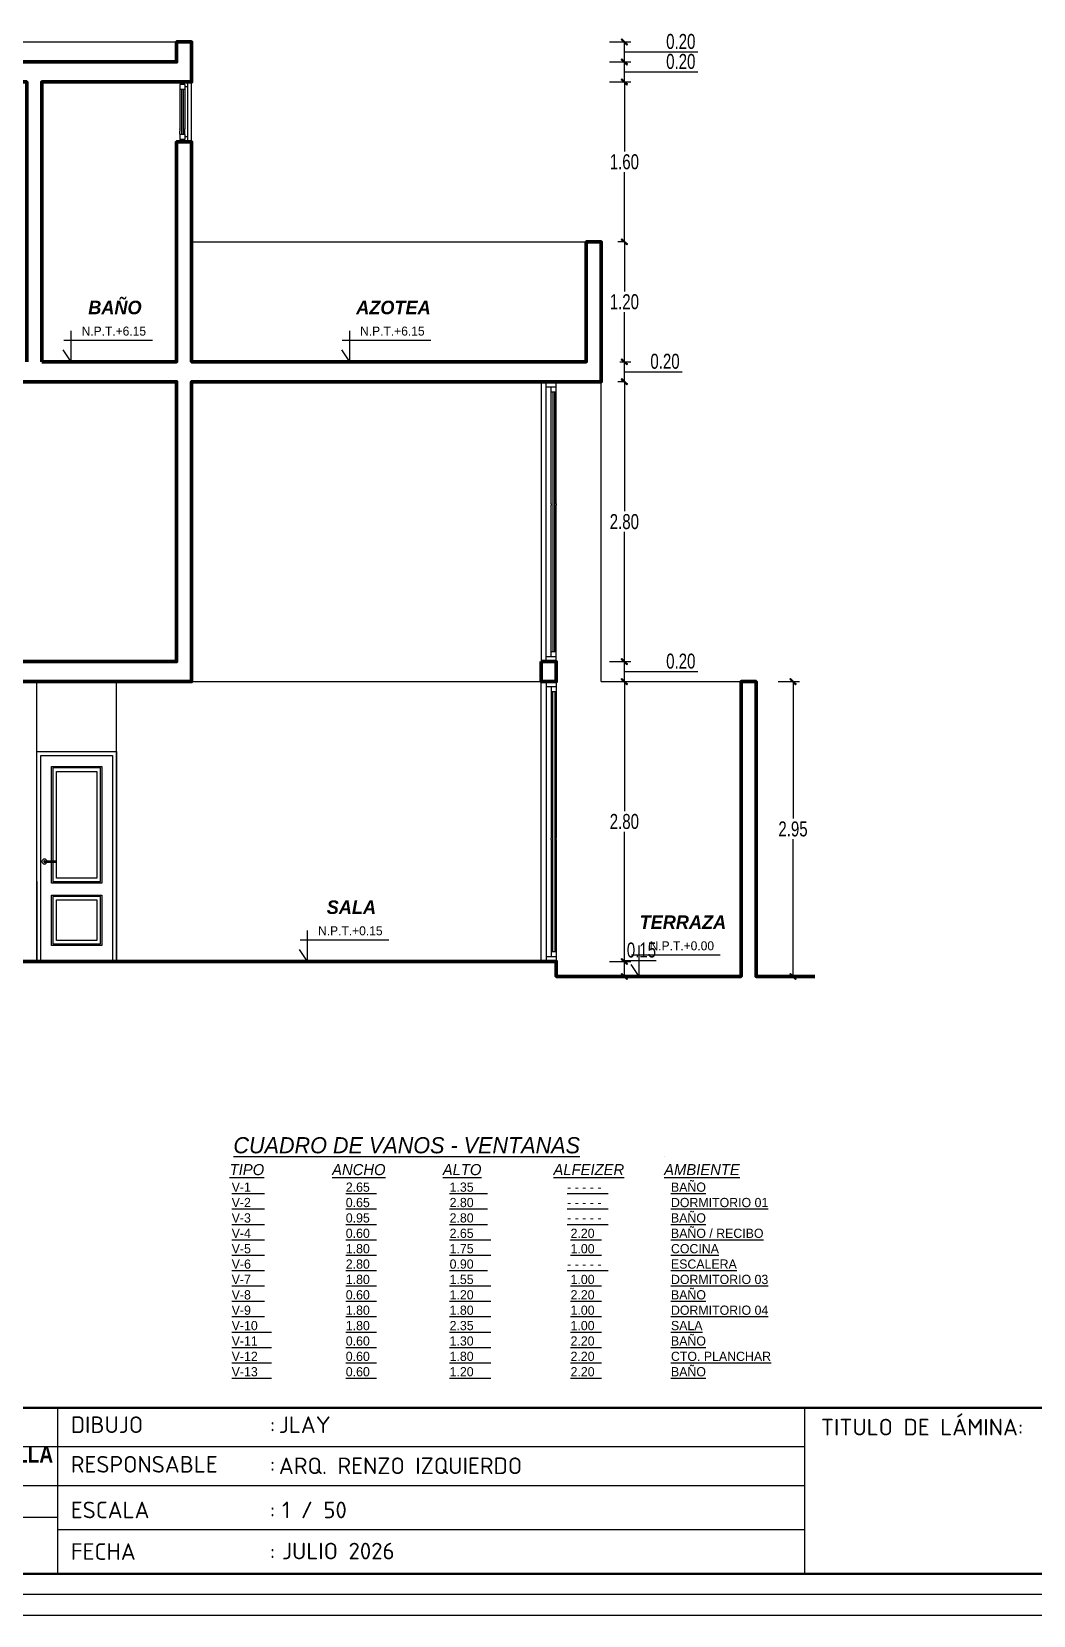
# Model space of a CAD drawing. Header units: millimetres. Extents: x 10610 to 10705, y -16613.7 to -16584.2.
# Drawn here: x 10681.33 to 10691.35, y -16613.54 to -16597.69 of the extents above; entities that cross this region are included whole.
import ezdxf
from ezdxf.enums import TextEntityAlignment as Align

# ---------------------------------------------------------------- set-up
doc = ezdxf.new("R2010")
doc.units = ezdxf.units.MM
for name, color, linetype, lineweight in [('COTASS', 7, 'Continuous', 5), ('p2', 53, 'Continuous', 20), ('P4', 144, 'Continuous', 40), ('P6', 255, 'Continuous', 20)]:
    doc.layers.add(name, color=color, linetype=linetype, lineweight=lineweight)
for name, color, linetype, lineweight, true_color in [('Nuevo_p2_Pluma_Nº__87', 7, 'Continuous', 20, 0x6a6a6a), ('Nuevo_Puertas ARCHICAD_Pluma_Nº__3', 7, 'Continuous', 18, 0xff6600), ('Nuevo_Puertas ARCHICAD_Pluma_Nº__87', 7, 'Continuous', 20, 0x6a6a6a), ('Nuevo_Ventanas ARCHICAD_Pluma_Nº__23', 7, 'Continuous', 20, 0xff6600), ('Nuevo_Ventanas ARCHICAD_Pluma_Nº__3', 7, 'Continuous', 18, 0xff6600), ('Nuevo_Ventanas ARCHICAD_Pluma_Nº__87', 7, 'Continuous', 20, 0x6a6a6a)]:
    doc.layers.add(name, color=color, linetype=linetype, lineweight=lineweight, true_color=true_color)
doc.styles.add('CENTURY JOSE TEXT', font='GOTHICI.TTF')
doc.styles.add('mahico', font='GOTHIC.TTF', dxfattribs={"width": 0.75})
doc.styles.get("Standard").update_dxf_attribs({"font": 'arial.ttf'})
doc.styles.add('stylus', font='stylu.ttf')
doc.styles.add('TEXTO PRINCIPAL', font='swissek.ttf', dxfattribs={"height": 0.15})
doc.dimstyles.new('50 P', dxfattribs={"dimtxt": 0.15, "dimasz": 0.01, "dimexe": 0.065, "dimexo": 0.0625, "dimgap": 0.025, "dimtad": 1, "dimtih": 1, "dimtoh": 1, "dimzin": 0, "dimdsep": 46, "dimtxsty": 'mahico', "dimblk": 'pa cotas', "dimcen": 0.09, "dimdle": 0.3, "dimclrd": 256, "dimclre": 256, "dimclrt": 256, "dimadec": 0, "dimazin": 0, "dimtfac": 1, "dimtofl": 0, "dimtmove": 0, "dimatfit": 3, "dimfxl": 0.15, "dimfxlon": 1, "dimtolj": 1, "dimtzin": 0, "dimlwd": 5, "dimlwe": 5, "dimarcsym": 0})

# ---------------------------------------------------------------- blocks, each defined once
blk = doc.blocks.new('TRJHTRJHR')
at = {"layer": 'p2'}
for q in [(2575.085, 1629.691, 0), (2575.005, 1629.501, 0)]:
    blk.add_line((2575.085, 1629.381, 0), q, dxfattribs=at)
at = {"layer": 'p2', "elevation": 0}
blk.add_lwpolyline([(2575.897, 1629.593), (2575.009, 1629.593), (2575.009, 1629.593)], dxfattribs=at)
blk = doc.blocks.new('HTRHTRHTR')
for p, q in [((3400.57, -122.31), (4235.83, -122.31)), ((3944.67, -122.31), (3596.93, -122.31)), ((3753.41, -157.09), (3753.41, -122.31)), ((3909.89, -122.31), (3909.89, -157.09)), ((3909.89, -130.47), (3582.74, -130.47)), ((3909.89, -138.63), (3582.74, -138.63)), ((3753.41, -145.26), (3582.74, -145.26)), ((3909.89, -147.86), (3753.41, -147.86)), ((4235.83, -157.09), (3400.57, -157.09)), ((3400.57, -157.09), (4235.83, -157.09)), ((3770.8, -157.09), (3944.67, -157.09)), ((4244.53, -165.78), (3391.88, -165.78))]:
    blk.add_line(p, q)
at = {"layer": 'P4', "color": 7}
for p, q in [((3400.57, -122.31), (4235.83, -122.31)), ((4235.83, -157.09), (3400.57, -157.09))]:
    blk.add_line(p, q, dxfattribs=at)
at = {"layer": 'P6', "color": 7}
blk.add_line((4240.18, -161.44), (3396.22, -161.44), dxfattribs=at)
at = {"attachment_point": 1}
for s, width, heights, insert, char_height in [('{\\fISOCPEUR|b0|i0|c0|p34;UBICACIÓN^I:\\P\\H0.11883x;\\P\\fArial Narrow|b1|i0|c0|p34;\\H8.4156x;URB. MIRAFLORES BOULEVARD PARK PLAZA  Mz. AN -  Lote 18 - II ETAPA - CASTILLA}', 170.715, [0], (3584.49, -123.81), 3.47742), ('{\\fISOCPEUR|b0|i0|c0|p34;DIBUJO^I^I:}', 49.8343, [0], (3756.13, -124.11), 3.4774), ('{\\fISOCPEUR|b0|i0|c0|p34;JLAY}', 4.5892, [0], (3799.74, -124.11), 3.4774), ('{\\fISOCPEUR|b0|i0|c0|p34;TITULO DE LÁMINA:}', 53.1793, [0], (3913.33, -124.61), 3.4774), ('{\\fISOCPEUR|b0|i0|c0|p34;RESPONSABLE^I:}', 50.7606, [0], (3756.13, -132.4), 3.4774), ('{\\fISOCPEUR|b0|i0|c0|p34;ARQ. RENZO IZQUIERDO}', 60.2049, [0], (3799.74, -132.71), 3.4774), ('{\\fISOCPEUR|b0|i0|c0|p34;ESCALA^I^I:}', 49.3011, [0], (3756.13, -141.96), 3.4774), ('{\\fISOCPEUR|b0|i0|c0|p34;1 / 50}', 38.6139, [0], (3800.4, -141.96), 3.4774), ('{\\fISOCPEUR|b0|i0|c0|p34;FECHA^I^I^I:}', 44.5981, [0], (3756.13, -150.68), 3.4774), ('{\\fISOCPEUR|b0|i0|c0|p34;JULIO 2026}', 48.5378, [3.48], (3800.4, -150.57), 3.4774)]:
    blk.add_mtext_dynamic_manual_height_columns(s, width=width, gutter_width=1.07, heights=heights, dxfattribs=dict(at, insert=insert, char_height=char_height))
blk = doc.blocks.new('pa cotas')
h = blk.add_hatch(color=256)
h.paths.add_polyline_path([(2.4, 3.1), (-3.1, -2.4), (-2.4, -3.1)])
h.paths.add_polyline_path([(3.1, 2.4), (2.4, 3.1), (-2.4, -3.1)])
blk.add_line((-2.4, -3.1), (2.4, 3.1))
blk.add_lwpolyline([(3.1, 2.4), (2.4, 3.1), (-3.1, -2.4), (-2.4, -3.1)], close=True)
blk = doc.blocks.new('*D572')
at = {"lineweight": 5, "transparency": 16777216}
for p, q in [((10688.797, -16604.194), (10689.012, -16604.194)), ((10688.947, -16604.204), (10688.947, -16605.565)), ((10688.947, -16607.134), (10688.947, -16605.772)), ((10688.797, -16607.144), (10689.012, -16607.144))]:
    blk.add_line(p, q, dxfattribs=at)
at = {"layer": 'Defpoints', "color": 0, "transparency": 16777216}
for p in [(10688.577, -16604.194), (10688.947, -16604.194), (10688.577, -16607.144)]:
    blk.add_point(p, dxfattribs=at)
at = {"lineweight": 5, "transparency": 16777216, "xscale": 0.01, "yscale": 0.01, "zscale": 0.01}
for p, rotation in [((10688.947, -16604.194), 90), ((10688.947, -16607.144), 270)]:
    blk.add_blockref('pa cotas', p, dxfattribs=dict(at, rotation=rotation))
at = {"transparency": 16777216, "insert": (10688.947, -16605.669), "char_height": 0.15, "attachment_point": 5, "style": 'mahico'}
blk.add_mtext('\\A1;2.95', dxfattribs=at)
blk = doc.blocks.new('*D573')
at = {"lineweight": 5, "transparency": 16777216}
for p, q in [((10687.109, -16606.994), (10687.324, -16606.994)), ((10687.259, -16606.994), (10687.259, -16606.984)), ((10687.259, -16606.984), (10687.576, -16606.984)), ((10687.259, -16607.134), (10687.259, -16607.004)), ((10687.109, -16607.144), (10687.324, -16607.144))]:
    blk.add_line(p, q, dxfattribs=at)
at = {"layer": 'Defpoints', "color": 0, "transparency": 16777216}
for p in [(10686.851, -16606.994), (10687.259, -16606.994), (10686.851, -16607.144)]:
    blk.add_point(p, dxfattribs=at)
at = {"lineweight": 5, "transparency": 16777216, "xscale": 0.01, "yscale": 0.01, "zscale": 0.01}
for p, rotation in [((10687.259, -16606.994), 90), ((10687.259, -16607.144), 270)]:
    blk.add_blockref('pa cotas', p, dxfattribs=dict(at, rotation=rotation))
at = {"transparency": 16777216, "insert": (10687.43, -16606.88), "char_height": 0.15, "attachment_point": 5, "style": 'mahico'}
blk.add_mtext('\\A1;0.15', dxfattribs=at)
blk = doc.blocks.new('*D574')
at = {"lineweight": 5, "transparency": 16777216}
for p, q in [((10687.109, -16604.194), (10687.324, -16604.194)), ((10687.259, -16604.204), (10687.259, -16605.49)), ((10687.259, -16606.984), (10687.259, -16605.697)), ((10687.109, -16606.994), (10687.324, -16606.994))]:
    blk.add_line(p, q, dxfattribs=at)
at = {"layer": 'Defpoints', "color": 0, "transparency": 16777216}
for p in [(10686.851, -16604.194), (10687.259, -16604.194), (10686.851, -16606.994)]:
    blk.add_point(p, dxfattribs=at)
at = {"lineweight": 5, "transparency": 16777216, "xscale": 0.01, "yscale": 0.01, "zscale": 0.01}
for p, rotation in [((10687.259, -16604.194), 90), ((10687.259, -16606.994), 270)]:
    blk.add_blockref('pa cotas', p, dxfattribs=dict(at, rotation=rotation))
at = {"transparency": 16777216, "insert": (10687.259, -16605.594), "char_height": 0.15, "attachment_point": 5, "style": 'mahico'}
blk.add_mtext('\\A1;2.80', dxfattribs=at)
blk = doc.blocks.new('*D575')
at = {"lineweight": 5, "transparency": 16777216}
for p, q in [((10687.109, -16603.994), (10687.324, -16603.994)), ((10687.259, -16604.184), (10687.259, -16604.004)), ((10687.109, -16604.194), (10687.324, -16604.194)), ((10687.259, -16604.094), (10687.652, -16604.094)), ((10687.652, -16604.094), (10687.995, -16604.094))]:
    blk.add_line(p, q, dxfattribs=at)
at = {"layer": 'Defpoints', "color": 0, "transparency": 16777216}
for p in [(10686.851, -16603.994), (10687.259, -16603.994), (10686.851, -16604.194)]:
    blk.add_point(p, dxfattribs=at)
at = {"lineweight": 5, "transparency": 16777216, "xscale": 0.01, "yscale": 0.01, "zscale": 0.01}
for p, rotation in [((10687.259, -16603.994), 90), ((10687.259, -16604.194), 270)]:
    blk.add_blockref('pa cotas', p, dxfattribs=dict(at, rotation=rotation))
at = {"transparency": 16777216, "insert": (10687.824, -16603.99), "char_height": 0.15, "attachment_point": 5, "style": 'mahico'}
blk.add_mtext('\\A1;0.20', dxfattribs=at)
blk = doc.blocks.new('*D576')
at = {"lineweight": 5, "transparency": 16777216}
for p, q in [((10687.259, -16601.194), (10687.194, -16601.194)), ((10687.259, -16601.204), (10687.259, -16602.49)), ((10687.259, -16603.984), (10687.259, -16602.697)), ((10687.109, -16603.994), (10687.324, -16603.994))]:
    blk.add_line(p, q, dxfattribs=at)
at = {"layer": 'Defpoints', "color": 0, "transparency": 16777216}
for p in [(10687.259, -16601.194), (10687.301, -16601.194), (10686.851, -16603.994)]:
    blk.add_point(p, dxfattribs=at)
at = {"lineweight": 5, "transparency": 16777216, "xscale": 0.01, "yscale": 0.01, "zscale": 0.01}
for p, rotation in [((10687.259, -16601.194), 90), ((10687.259, -16603.994), 270)]:
    blk.add_blockref('pa cotas', p, dxfattribs=dict(at, rotation=rotation))
at = {"transparency": 16777216, "insert": (10687.259, -16602.594), "char_height": 0.15, "attachment_point": 5, "style": 'mahico'}
blk.add_mtext('\\A1;2.80', dxfattribs=at)
blk = doc.blocks.new('*D577')
at = {"lineweight": 5, "transparency": 16777216}
for p, q in [((10687.213, -16600.994), (10687.324, -16600.994)), ((10687.259, -16601.184), (10687.259, -16601.004)), ((10687.259, -16601.094), (10687.494, -16601.094)), ((10687.494, -16601.094), (10687.838, -16601.094)), ((10687.259, -16601.194), (10687.194, -16601.194))]:
    blk.add_line(p, q, dxfattribs=at)
at = {"layer": 'Defpoints', "color": 0, "transparency": 16777216}
for p in [(10687.151, -16600.994), (10687.259, -16600.994), (10687.301, -16601.194)]:
    blk.add_point(p, dxfattribs=at)
at = {"lineweight": 5, "transparency": 16777216, "xscale": 0.01, "yscale": 0.01, "zscale": 0.01}
for p, rotation in [((10687.259, -16600.994), 90), ((10687.259, -16601.194), 270)]:
    blk.add_blockref('pa cotas', p, dxfattribs=dict(at, rotation=rotation))
at = {"transparency": 16777216, "insert": (10687.666, -16600.99), "char_height": 0.15, "attachment_point": 5, "style": 'mahico'}
blk.add_mtext('\\A1;0.20', dxfattribs=at)
blk = doc.blocks.new('*D578')
at = {"lineweight": 5, "transparency": 16777216}
for p, q in [((10687.259, -16599.794), (10687.194, -16599.794)), ((10687.259, -16599.804), (10687.259, -16600.29)), ((10687.259, -16600.984), (10687.259, -16600.497)), ((10687.213, -16600.994), (10687.324, -16600.994))]:
    blk.add_line(p, q, dxfattribs=at)
at = {"layer": 'Defpoints', "color": 0, "transparency": 16777216}
for p in [(10687.259, -16599.794), (10687.301, -16599.794), (10687.151, -16600.994)]:
    blk.add_point(p, dxfattribs=at)
at = {"lineweight": 5, "transparency": 16777216, "xscale": 0.01, "yscale": 0.01, "zscale": 0.01}
for p, rotation in [((10687.259, -16599.794), 90), ((10687.259, -16600.994), 270)]:
    blk.add_blockref('pa cotas', p, dxfattribs=dict(at, rotation=rotation))
at = {"transparency": 16777216, "insert": (10687.259, -16600.394), "char_height": 0.15, "attachment_point": 5, "style": 'mahico'}
blk.add_mtext('\\A1;1.20', dxfattribs=at)
blk = doc.blocks.new('*D579')
at = {"lineweight": 5, "transparency": 16777216}
for p, q in [((10687.109, -16598.194), (10687.324, -16598.194)), ((10687.259, -16598.204), (10687.259, -16598.89)), ((10687.259, -16599.784), (10687.259, -16599.097)), ((10687.259, -16599.794), (10687.194, -16599.794))]:
    blk.add_line(p, q, dxfattribs=at)
at = {"layer": 'Defpoints', "color": 0, "transparency": 16777216}
for p in [(10683.201, -16598.194), (10687.259, -16598.194), (10687.301, -16599.794)]:
    blk.add_point(p, dxfattribs=at)
at = {"lineweight": 5, "transparency": 16777216, "xscale": 0.01, "yscale": 0.01, "zscale": 0.01}
for p, rotation in [((10687.259, -16598.194), 90), ((10687.259, -16599.794), 270)]:
    blk.add_blockref('pa cotas', p, dxfattribs=dict(at, rotation=rotation))
at = {"transparency": 16777216, "insert": (10687.259, -16598.994), "char_height": 0.15, "attachment_point": 5, "style": 'mahico'}
blk.add_mtext('\\A1;1.60', dxfattribs=at)
blk = doc.blocks.new('*D580')
at = {"lineweight": 5, "transparency": 16777216}
for p, q in [((10687.109, -16597.994), (10687.324, -16597.994)), ((10687.259, -16598.184), (10687.259, -16598.004)), ((10687.259, -16598.094), (10687.652, -16598.094)), ((10687.652, -16598.094), (10687.995, -16598.094)), ((10687.109, -16598.194), (10687.324, -16598.194))]:
    blk.add_line(p, q, dxfattribs=at)
at = {"layer": 'Defpoints', "color": 0, "transparency": 16777216}
for p in [(10683.051, -16597.994), (10687.259, -16597.994), (10683.201, -16598.194)]:
    blk.add_point(p, dxfattribs=at)
at = {"lineweight": 5, "transparency": 16777216, "xscale": 0.01, "yscale": 0.01, "zscale": 0.01}
for p, rotation in [((10687.259, -16597.994), 90), ((10687.259, -16598.194), 270)]:
    blk.add_blockref('pa cotas', p, dxfattribs=dict(at, rotation=rotation))
at = {"transparency": 16777216, "insert": (10687.824, -16597.99), "char_height": 0.15, "attachment_point": 5, "style": 'mahico'}
blk.add_mtext('\\A1;0.20', dxfattribs=at)
blk = doc.blocks.new('*D581')
at = {"lineweight": 5, "transparency": 16777216}
for p, q in [((10687.109, -16597.794), (10687.324, -16597.794)), ((10687.259, -16597.984), (10687.259, -16597.804)), ((10687.109, -16597.994), (10687.324, -16597.994)), ((10687.259, -16597.894), (10687.652, -16597.894)), ((10687.652, -16597.894), (10687.995, -16597.894))]:
    blk.add_line(p, q, dxfattribs=at)
at = {"layer": 'Defpoints', "color": 0, "transparency": 16777216}
for p in [(10683.201, -16597.794), (10687.259, -16597.794), (10683.051, -16597.994)]:
    blk.add_point(p, dxfattribs=at)
at = {"lineweight": 5, "transparency": 16777216, "xscale": 0.01, "yscale": 0.01, "zscale": 0.01}
for p, rotation in [((10687.259, -16597.794), 90), ((10687.259, -16597.994), 270)]:
    blk.add_blockref('pa cotas', p, dxfattribs=dict(at, rotation=rotation))
at = {"transparency": 16777216, "insert": (10687.824, -16597.79), "char_height": 0.15, "attachment_point": 5, "style": 'mahico'}
blk.add_mtext('\\A1;0.20', dxfattribs=at)

msp = doc.modelspace()

# ---------------------------------------------------------------- linework, layer by layer
for p, q in [((10678.427, -16597.794), (10682.777, -16597.794)), ((10682.927, -16598.794), (10682.927, -16598.194)), ((10687.027, -16604.194), (10687.027, -16601.194)), ((10682.895, -16604.194), (10686.427, -16604.194)), ((10681.377, -16606.194), (10681.377, -16606.994))]:
    msp.add_line(p, q)
at = {"lineweight": 60}
msp.add_line((10682.927, -16598.794), (10682.777, -16598.794), dxfattribs=at)
for points in [[(10681.277, -16600.994), (10681.277, -16598.194), (10678.277, -16598.194), (10678.277, -16597.794), (10678.427, -16597.794), (10678.427, -16597.994), (10682.777, -16597.994), (10682.777, -16597.794), (10682.927, -16597.794), (10682.927, -16598.194), (10681.427, -16598.194), (10681.427, -16600.994)], [(10681.427, -16600.994), (10682.777, -16600.994), (10682.777, -16598.794), (10682.927, -16598.794), (10682.927, -16600.994), (10686.877, -16600.994), (10686.877, -16599.794), (10687.027, -16599.794), (10687.027, -16601.194), (10682.927, -16601.194), (10682.927, -16604.194), (10675.077, -16604.194), (10675.027, -16604.194), (10671.727, -16604.194), (10671.577, -16604.194), (10671.577, -16602.994)], [(10666.908, -16607.344), (10667.442, -16607.344), (10667.442, -16607.144), (10674.027, -16607.144), (10674.027, -16606.994), (10686.577, -16606.994), (10686.577, -16607.144), (10688.427, -16607.144), (10688.427, -16604.194), (10688.577, -16604.194), (10688.577, -16607.144), (10689.167, -16607.144)]]:
    msp.add_lwpolyline(points, dxfattribs=at)
for points in [[(10677.327, -16601.194), (10682.777, -16601.194), (10682.777, -16603.994), (10677.327, -16603.994)], [(10686.427, -16603.994), (10686.577, -16603.994), (10686.577, -16604.194), (10686.427, -16604.194)]]:
    msp.add_lwpolyline(points, close=True, dxfattribs=at)
at = {"layer": 'Nuevo_p2_Pluma_Nº__87', "color": 251, "linetype": 'Continuous', "lineweight": 20, "true_color": 0x6a6a6a}
for p, q in [((10682.927, -16599.794), (10686.877, -16599.794)), ((10681.377, -16606.994), (10681.377, -16604.194)), ((10682.177, -16606.994), (10682.177, -16604.194)), ((10687.027, -16604.194), (10688.427, -16604.194))]:
    msp.add_line(p, q, dxfattribs=at)
at = {"layer": 'Nuevo_Puertas ARCHICAD_Pluma_Nº__3', "color": 30, "linetype": 'Continuous', "lineweight": 18, "true_color": 0xff6600}
for p, q in [((10681.417, -16606.994), (10681.417, -16604.934)), ((10681.417, -16604.934), (10682.137, -16604.934)), ((10682.137, -16604.934), (10682.137, -16606.994)), ((10681.525, -16605.987), (10681.525, -16605.042)), ((10681.525, -16605.042), (10682.029, -16605.042)), ((10682.014, -16605.057), (10681.54, -16605.057)), ((10681.54, -16605.057), (10681.54, -16605.987)), ((10681.575, -16606.159), (10681.575, -16605.092)), ((10681.575, -16605.092), (10681.979, -16605.092)), ((10681.979, -16605.092), (10681.979, -16606.159)), ((10682.014, -16606.194), (10682.014, -16605.057)), ((10682.029, -16605.042), (10682.029, -16606.209)), ((10681.432, -16605.984), (10681.43, -16605.989)), ((10681.43, -16605.989), (10681.43, -16605.994)), ((10681.43, -16605.994), (10681.43, -16605.998)), ((10681.43, -16605.998), (10681.432, -16606.003)), ((10681.434, -16605.98), (10681.432, -16605.984)), ((10681.432, -16606.003), (10681.434, -16606.007)), ((10681.437, -16605.976), (10681.434, -16605.98)), ((10681.434, -16606.007), (10681.437, -16606.011)), ((10681.441, -16605.973), (10681.437, -16605.976)), ((10681.437, -16606.011), (10681.441, -16606.014)), ((10681.445, -16605.97), (10681.441, -16605.973)), ((10681.441, -16606.014), (10681.445, -16606.017)), ((10681.45, -16605.969), (10681.445, -16605.97)), ((10681.445, -16606.017), (10681.45, -16606.018)), ((10681.449, -16605.99), (10681.448, -16605.991)), ((10681.448, -16605.991), (10681.448, -16605.992)), ((10681.448, -16605.992), (10681.448, -16605.994)), ((10681.448, -16605.994), (10681.448, -16605.995)), ((10681.448, -16605.995), (10681.448, -16605.996)), ((10681.448, -16605.996), (10681.449, -16605.997)), ((10681.45, -16605.989), (10681.449, -16605.99)), ((10681.449, -16605.997), (10681.45, -16605.998)), ((10681.455, -16605.969), (10681.45, -16605.969)), ((10681.451, -16605.988), (10681.45, -16605.989)), ((10681.45, -16605.998), (10681.451, -16605.999)), ((10681.45, -16606.018), (10681.455, -16606.019)), ((10681.452, -16605.987), (10681.451, -16605.988)), ((10681.452, -16605.99), (10681.451, -16605.991)), ((10681.451, -16605.991), (10681.451, -16605.992)), ((10681.451, -16605.992), (10681.451, -16605.994)), ((10681.451, -16605.994), (10681.451, -16605.995)), ((10681.451, -16605.995), (10681.451, -16605.996)), ((10681.451, -16605.996), (10681.452, -16605.997)), ((10681.451, -16605.999), (10681.452, -16606)), ((10681.453, -16605.987), (10681.452, -16605.987)), ((10681.453, -16605.989), (10681.452, -16605.99)), ((10681.452, -16605.997), (10681.453, -16605.998)), ((10681.452, -16606), (10681.453, -16606)), ((10681.455, -16605.987), (10681.453, -16605.987)), ((10681.454, -16605.988), (10681.453, -16605.989)), ((10681.453, -16605.998), (10681.454, -16605.999)), ((10681.453, -16606), (10681.455, -16606.001)), ((10681.459, -16605.969), (10681.455, -16605.969)), ((10681.455, -16605.987), (10681.457, -16605.987)), ((10681.455, -16606.001), (10681.457, -16606.001)), ((10681.455, -16606.019), (10681.459, -16606.018)), ((10681.457, -16605.987), (10681.464, -16605.987)), ((10681.457, -16606.001), (10681.464, -16606.001)), ((10681.464, -16605.97), (10681.459, -16605.969)), ((10681.459, -16606.018), (10681.464, -16606.017)), ((10681.461, -16605.992), (10681.46, -16605.994)), ((10681.46, -16605.994), (10681.461, -16605.995)), ((10681.462, -16605.989), (10681.461, -16605.99)), ((10681.461, -16605.99), (10681.461, -16605.991)), ((10681.461, -16605.991), (10681.461, -16605.992)), ((10681.461, -16605.995), (10681.461, -16605.996)), ((10681.461, -16605.996), (10681.461, -16605.997)), ((10681.461, -16605.997), (10681.462, -16605.998)), ((10681.462, -16605.988), (10681.462, -16605.989)), ((10681.462, -16605.998), (10681.462, -16605.999)), ((10681.469, -16605.973), (10681.464, -16605.97)), ((10681.464, -16605.987), (10681.474, -16605.987)), ((10681.464, -16606.001), (10681.474, -16606.001)), ((10681.464, -16606.017), (10681.469, -16606.014)), ((10681.472, -16605.976), (10681.469, -16605.973)), ((10681.469, -16606.014), (10681.472, -16606.011)), ((10681.475, -16605.98), (10681.472, -16605.976)), ((10681.472, -16606.011), (10681.475, -16606.007)), ((10681.474, -16605.987), (10681.565, -16605.987)), ((10681.474, -16606.001), (10681.565, -16606.001)), ((10681.478, -16605.984), (10681.475, -16605.98)), ((10681.475, -16606.007), (10681.478, -16606.003)), ((10681.478, -16605.987), (10681.478, -16605.984)), ((10681.478, -16606.003), (10681.478, -16606.001)), ((10681.525, -16606.209), (10681.525, -16606.001)), ((10681.54, -16606.001), (10681.54, -16606.194)), ((10681.565, -16605.988), (10681.565, -16605.989)), ((10681.565, -16605.989), (10681.565, -16605.99)), ((10681.565, -16605.99), (10681.565, -16605.991)), ((10681.565, -16605.991), (10681.565, -16605.992)), ((10681.565, -16605.992), (10681.565, -16605.994)), ((10681.565, -16605.994), (10681.565, -16605.995)), ((10681.565, -16605.995), (10681.565, -16605.996)), ((10681.565, -16605.996), (10681.565, -16605.997)), ((10681.565, -16605.997), (10681.565, -16605.998)), ((10681.565, -16605.998), (10681.565, -16605.999)), ((10682.029, -16606.209), (10681.525, -16606.209)), ((10681.54, -16606.194), (10682.014, -16606.194)), ((10681.979, -16606.159), (10681.575, -16606.159)), ((10681.525, -16606.834), (10681.525, -16606.329)), ((10681.525, -16606.329), (10682.029, -16606.329)), ((10682.014, -16606.344), (10681.54, -16606.344)), ((10681.54, -16606.344), (10681.54, -16606.819)), ((10681.575, -16606.784), (10681.575, -16606.379)), ((10681.575, -16606.379), (10681.979, -16606.379)), ((10681.979, -16606.379), (10681.979, -16606.784)), ((10682.014, -16606.819), (10682.014, -16606.344)), ((10682.029, -16606.329), (10682.029, -16606.834)), ((10682.029, -16606.834), (10681.525, -16606.834)), ((10681.54, -16606.819), (10682.014, -16606.819)), ((10681.979, -16606.784), (10681.575, -16606.784))]:
    msp.add_line(p, q, dxfattribs=at)
at = {"layer": 'Nuevo_Puertas ARCHICAD_Pluma_Nº__87', "color": 251, "linetype": 'Continuous', "lineweight": 20, "true_color": 0x6a6a6a}
for p, q in [((10681.377, -16604.894), (10682.177, -16604.894)), ((10681.377, -16606.994), (10681.377, -16604.894)), ((10682.177, -16604.894), (10682.177, -16606.994))]:
    msp.add_line(p, q, dxfattribs=at)
at = {"layer": 'Nuevo_Ventanas ARCHICAD_Pluma_Nº__23', "color": 30, "linetype": 'Continuous', "lineweight": 20, "true_color": 0xff6600}
for p, q in [((10682.81, -16598.219), (10682.81, -16598.269)), ((10682.86, -16598.269), (10682.81, -16598.269)), ((10682.825, -16598.269), (10682.825, -16598.719)), ((10682.835, -16598.194), (10682.835, -16598.219)), ((10682.845, -16598.719), (10682.845, -16598.269)), ((10682.885, -16598.244), (10682.86, -16598.244)), ((10682.885, -16598.194), (10682.885, -16598.244)), ((10682.81, -16598.719), (10682.81, -16598.769)), ((10682.86, -16598.719), (10682.81, -16598.719)), ((10682.835, -16598.769), (10682.835, -16598.794)), ((10682.885, -16598.744), (10682.86, -16598.744)), ((10682.885, -16598.744), (10682.885, -16598.794)), ((10686.477, -16601.244), (10686.477, -16601.194)), ((10686.527, -16601.294), (10686.527, -16601.244)), ((10686.527, -16601.294), (10686.577, -16601.294)), ((10686.542, -16601.294), (10686.542, -16603.894)), ((10686.562, -16603.894), (10686.562, -16601.294)), ((10686.477, -16603.994), (10686.477, -16603.944)), ((10686.527, -16603.894), (10686.577, -16603.894)), ((10686.527, -16603.944), (10686.527, -16603.894)), ((10686.477, -16604.194), (10686.477, -16604.244)), ((10686.527, -16604.244), (10686.527, -16604.294)), ((10686.527, -16604.294), (10686.577, -16604.294)), ((10686.542, -16606.894), (10686.542, -16604.294)), ((10686.562, -16604.294), (10686.562, -16606.894)), ((10686.527, -16606.894), (10686.577, -16606.894)), ((10686.527, -16606.894), (10686.527, -16606.944)), ((10686.477, -16606.944), (10686.477, -16606.994))]:
    msp.add_line(p, q, dxfattribs=at)
at = {"layer": 'Nuevo_Ventanas ARCHICAD_Pluma_Nº__23', "color": 30, "linetype": 'Continuous', "lineweight": 20, "true_color": 0xff6600, "flags": 128}
for points in [[(10682.86, -16598.219), (10682.835, -16598.219), (10682.81, -16598.219)], [(10682.86, -16598.219), (10682.86, -16598.244), (10682.86, -16598.269)], [(10682.86, -16598.769), (10682.835, -16598.769), (10682.81, -16598.769)], [(10682.86, -16598.719), (10682.86, -16598.744), (10682.86, -16598.769)], [(10686.477, -16601.244), (10686.527, -16601.244), (10686.577, -16601.244)], [(10686.577, -16601.294), (10686.577, -16601.244), (10686.577, -16601.194)], [(10686.477, -16603.944), (10686.527, -16603.944), (10686.577, -16603.944)], [(10686.577, -16603.994), (10686.577, -16603.944), (10686.577, -16603.894)], [(10686.577, -16604.194), (10686.577, -16604.244), (10686.577, -16604.294)], [(10686.477, -16604.244), (10686.527, -16604.244), (10686.577, -16604.244)], [(10686.577, -16606.894), (10686.577, -16606.944), (10686.577, -16606.994)], [(10686.477, -16606.944), (10686.527, -16606.944), (10686.577, -16606.944)]]:
    msp.add_lwpolyline(points, dxfattribs=at)
at = {"layer": 'Nuevo_Ventanas ARCHICAD_Pluma_Nº__3', "color": 30, "linetype": 'Continuous', "lineweight": 18, "true_color": 0xff6600}
for p, q in [((10682.81, -16598.269), (10682.81, -16598.269)), ((10682.81, -16598.269), (10682.81, -16598.3)), ((10682.81, -16598.3), (10682.81, -16598.32)), ((10682.81, -16598.32), (10682.81, -16598.322)), ((10682.81, -16598.322), (10682.81, -16598.665)), ((10682.86, -16598.269), (10682.86, -16598.322)), ((10682.86, -16598.322), (10682.86, -16598.665)), ((10682.885, -16598.244), (10682.885, -16598.744)), ((10682.81, -16598.667), (10682.81, -16598.665)), ((10682.81, -16598.667), (10682.81, -16598.687)), ((10682.81, -16598.718), (10682.81, -16598.687)), ((10682.81, -16598.718), (10682.81, -16598.719)), ((10682.86, -16598.719), (10682.86, -16598.665)), ((10686.477, -16603.944), (10686.477, -16601.244)), ((10686.527, -16602.324), (10686.527, -16601.294)), ((10686.577, -16602.324), (10686.577, -16601.294)), ((10686.527, -16602.359), (10686.527, -16602.324)), ((10686.527, -16602.373), (10686.527, -16602.359)), ((10686.527, -16602.394), (10686.527, -16602.373)), ((10686.527, -16602.414), (10686.527, -16602.394)), ((10686.527, -16602.414), (10686.527, -16602.429)), ((10686.527, -16603.894), (10686.527, -16602.429)), ((10686.577, -16602.359), (10686.577, -16602.324)), ((10686.577, -16602.373), (10686.577, -16602.359)), ((10686.577, -16602.394), (10686.577, -16602.373)), ((10686.577, -16602.414), (10686.577, -16602.394)), ((10686.577, -16602.414), (10686.577, -16602.429)), ((10686.577, -16603.894), (10686.577, -16602.429)), ((10686.477, -16604.244), (10686.477, -16606.944)), ((10686.527, -16604.294), (10686.527, -16605.759)), ((10686.577, -16604.294), (10686.577, -16605.759)), ((10686.527, -16605.773), (10686.527, -16605.759)), ((10686.527, -16605.773), (10686.527, -16605.794)), ((10686.577, -16605.773), (10686.577, -16605.759)), ((10686.577, -16605.773), (10686.577, -16605.794)), ((10686.527, -16605.794), (10686.527, -16605.814)), ((10686.527, -16605.814), (10686.527, -16605.829)), ((10686.527, -16605.829), (10686.527, -16605.864)), ((10686.527, -16605.864), (10686.527, -16606.894)), ((10686.577, -16605.794), (10686.577, -16605.814)), ((10686.577, -16605.814), (10686.577, -16605.829)), ((10686.577, -16605.829), (10686.577, -16605.864)), ((10686.577, -16605.864), (10686.577, -16606.894))]:
    msp.add_line(p, q, dxfattribs=at)
at = {"layer": 'Nuevo_Ventanas ARCHICAD_Pluma_Nº__87', "color": 251, "linetype": 'Continuous', "lineweight": 20, "true_color": 0x6a6a6a}
for p, q in [((10686.427, -16601.194), (10686.427, -16603.994)), ((10686.427, -16606.994), (10686.427, -16604.194))]:
    msp.add_line(p, q, dxfattribs=at)

# ---------------------------------------------------------------- block references
at = {"color": 251, "lineweight": 60, "xscale": 0.04776345228451045, "yscale": 0.04776345228451045, "zscale": 0.04776345228451045}
msp.add_blockref('HTRHTRHTR', (10502.312, -16605.618), dxfattribs=at)
at = {"layer": 'COTASS'}
for p in [(8106.638, -18230.374, 0), (8109.425, -18230.374, 0), (8109.004, -18236.374, 0), (8112.322, -18236.524, 0)]:
    msp.add_blockref('TRJHTRJHR', p, dxfattribs=at)

# ---------------------------------------------------------------- texts
at = {"style": 'stylus'}
for s, p in [('N.P.T.+6.15', (10682.149, -16600.687, 0)), ('N.P.T.+6.15', (10684.937, -16600.687, 0)), ('N.P.T.+0.15', (10684.516, -16606.687, 0)), ('N.P.T.+0.00', (10687.834, -16606.837, 0))]:
    msp.add_text(s, height=0.09, dxfattribs=at).set_placement(p, align=Align.MIDDLE_CENTER)
for s, insert, char_height, width, attachment_point, style in [('\\pxqc;{\\fCentury Gothic|b1|i1|c0|p34;BAÑO}', (10681.27, -16600.383, 0), 0.13558, 1.77979, 1, 'TEXTO PRINCIPAL'), ('\\pxqc;{\\fCentury Gothic|b1|i1|c0|p34;AZOTEA}', (10684.058, -16600.383, 0), 0.13558, 1.77979, 1, 'TEXTO PRINCIPAL'), ('\\pxqc;{\\fCentury Gothic|b1|i1|c0|p34;SALA}', (10683.637, -16606.383, 0), 0.13558, 1.77979, 1, 'TEXTO PRINCIPAL'), ('\\pxqc;{\\fCentury Gothic|b1|i1|c0|p34;TERRAZA}', (10686.955, -16606.533, 0), 0.13558, 1.77979, 1, 'TEXTO PRINCIPAL'), ('{\\H0.58333x;\\L  CUADRO DE VANOS - VENTANAS^I^I\\H0.85714x;\\P\\H0.8x;  TIPO^IANCHO^IALTO^IALFEIZER^IAMBIENTE^I\\P\\fCentury Gothic|b0|i0|c0|p34;\\H0.83333x;   V-1^I    2.65^I  1.35^I    - - - - -^I  BAÑO^I\\P   V-2^I    0.65^I  2.80^I    - - - - -^I  DORMITORIO 01^I\\P   V-3^I    0.95^I  2.80^I    - - - - -^I  BAÑO^I\\P   V-4^I    0.60^I  2.65^I     2.20^I  BAÑO / RECIBO^I\\P   V-5^I    1.80^I  1.75^I     1.00^I  COCINA^I\\P   V-6^I    2.80^I  0.90^I    - - - - -^I  ESCALERA^I\\P   V-7^I    1.80^I  1.55^I     1.00^I  DORMITORIO 03^I\\P   V-8^I    0.60^I  1.20^I     2.20^I  BAÑO^I\\P   V-9^I    1.80^I  1.80^I     1.00^I  DORMITORIO 04^I\\P   V-10^I    1.80^I  2.35^I     1.00^I  SALA^I\\P   V-11^I    0.60^I  1.30^I     2.20^I  BAÑO^I\\P   V-12^I    0.60^I  1.80^I     2.20^I  CTO. PLANCHAR^I\\P   V-13^I    0.60^I  1.20^I     2.20^I  BAÑO^I}', (10683.226, -16611.146), 0.27694, 9.93417, 7, 'CENTURY JOSE TEXT')]:
    msp.add_mtext(s, dxfattribs=dict(insert=insert, char_height=char_height, width=width, attachment_point=attachment_point, style=style))

# ---------------------------------------------------------------- dimensions: what is measured, and where the dimension line sits
for base, p1, p2, picture, middle in [((10687.259, -16597.794), (10683.051, -16597.994), (10683.201, -16597.794), '*D581', (10687.677, -16597.79)), ((10687.259, -16597.994), (10683.201, -16598.194), (10683.051, -16597.994), '*D580', (10687.677, -16597.99)), ((10687.259, -16598.194), (10687.301, -16599.794), (10683.201, -16598.194), '*D579', (10687.259, -16598.994)), ((10687.259, -16599.794), (10687.151, -16600.994), (10687.301, -16599.794), '*D578', (10687.259, -16600.394)), ((10687.259, -16600.994), (10687.301, -16601.194), (10687.151, -16600.994), '*D577', (10687.519, -16600.99)), ((10687.259, -16601.194), (10686.851, -16603.994), (10687.301, -16601.194), '*D576', (10687.259, -16602.594)), ((10687.259, -16603.994), (10686.851, -16604.194), (10686.851, -16603.994), '*D575', (10687.677, -16603.99)), ((10687.259, -16604.194), (10686.851, -16606.994), (10686.851, -16604.194), '*D574', (10687.259, -16605.594))]:
    dim = msp.add_linear_dim(base=base, p1=p1, p2=p2, angle=90, dimstyle='50 P', override={"dimtmove": 1})
    dim.commit()
    dim.dimension.update_dxf_attribs({"geometry": picture, "text_midpoint": middle})
for base, p1, p2, picture, middle in [((10688.947, -16604.194), (10688.577, -16607.144), (10688.577, -16604.194), '*D572', (10688.947, -16605.669)), ((10687.259, -16606.994), (10686.851, -16607.144), (10686.851, -16606.994), '*D573', (10687.43, -16606.88))]:
    dim = msp.add_linear_dim(base=base, p1=p1, p2=p2, angle=90, dimstyle='50 P')
    dim.commit()
    dim.dimension.update_dxf_attribs({"geometry": picture, "text_midpoint": middle})

doc.saveas('drawing.dxf')
